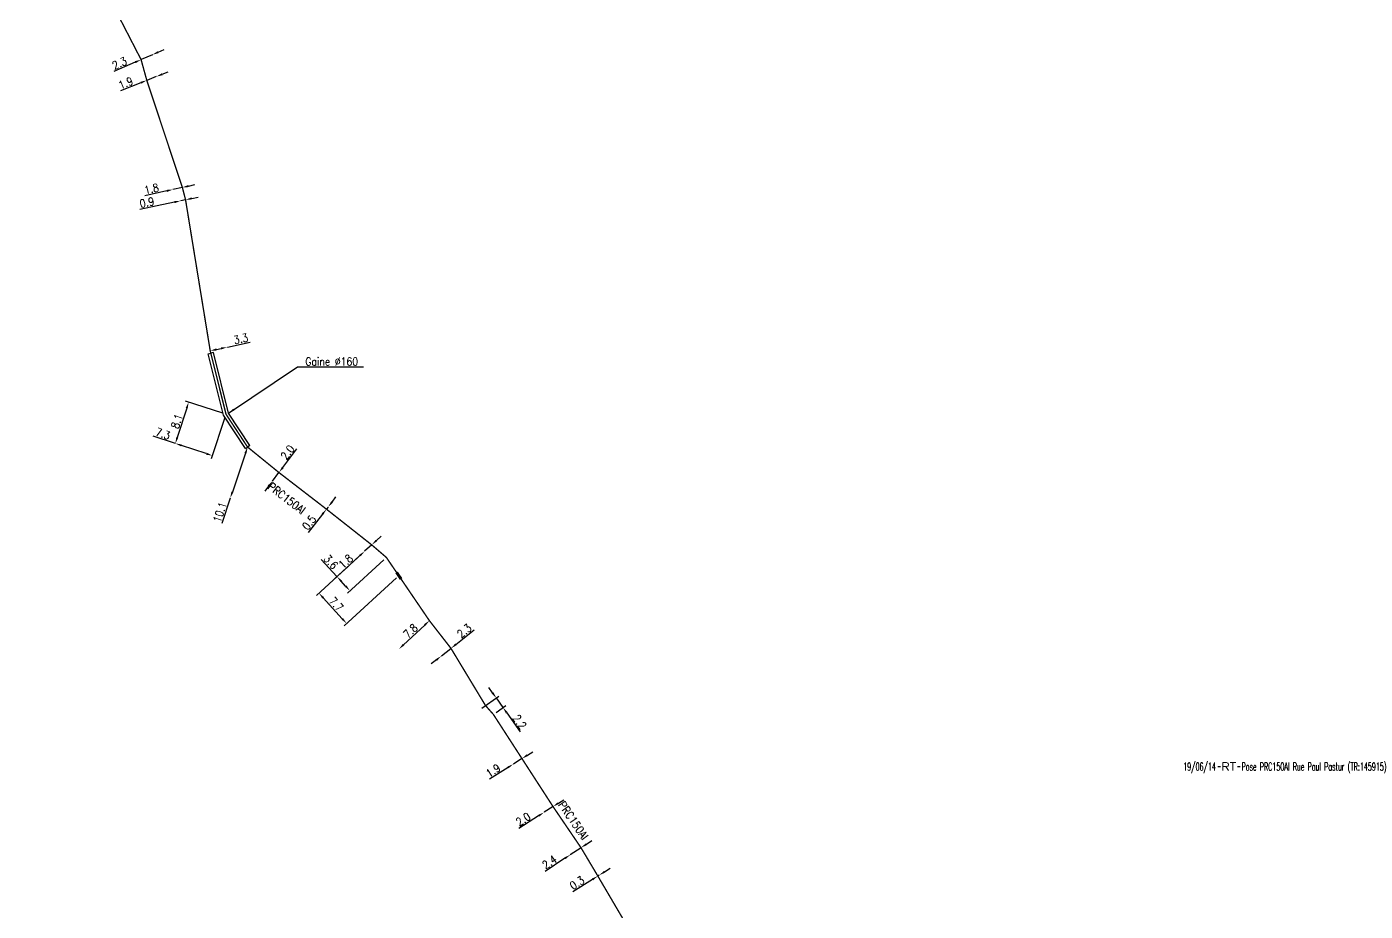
# Model space of a CAD drawing. Header units: millimetres. Extents: x 86000 to 86986, y 139260 to 140001.
# Drawn here: x 86735.1 to 86985.9, y 139459.1 to 139624.8 of the extents above; entities that cross this region are included whole.
import ezdxf
from ezdxf.enums import TextEntityAlignment as Align

# ---------------------------------------------------------------- set-up
doc = ezdxf.new("R2010")
doc.units = ezdxf.units.MM
doc.header["$PDMODE"] = 34
doc.layers.get('0').update_dxf_attribs({"linetype": 'CONTINUOUS'})
doc.layers.get('DEFPOINTS').update_dxf_attribs({"linetype": 'CONTINUOUS'})
for name, color, linetype in [('M_130', 3, 'M_ST_15'), ('M_300', 7, 'CONTINUOUS'), ('M_400', 7, 'CONTINUOUS'), ('M_910', 255, 'CONTINUOUS')]:
    doc.layers.add(name, color=color, linetype=linetype)
doc.styles.get("Standard").update_dxf_attribs({"font": 'romans.shx', "width": 0.85})
doc.linetypes.add('M_ST_15', pattern='A,5,-0.3,["XX",Standard,S=1,R=0,X=0,Y=-0.5],-2.5', length=7.8)
doc.dimstyles.get("Standard").update_dxf_attribs({"dimtxt": 1.5, "dimasz": 1.2, "dimexe": 0.625, "dimexo": 0.625, "dimgap": 0.25, "dimtad": 1, "dimdec": 1, "dimzin": 0, "dimdsep": 46, "dimtxsty": 'Standard', "dimcen": -0.5, "dimadec": 0, "dimazin": 0, "dimtfac": 1, "dimtdec": 1, "dimtmove": 0, "dimatfit": 3, "dimfxl": 1, "dimtolj": 1, "dimtzin": 0, "dimarcsym": 0})

# ---------------------------------------------------------------- blocks, each defined once
blk = doc.blocks.new('*D47')
at = {"layer": 'DEFPOINTS', "color": 0, "linetype": 'Continuous', "transparency": 16777216}
for p in [(86756.5, 139618.64), (86758.61, 139619.56), (86758.61, 139619.56)]:
    blk.add_point(p, dxfattribs=at)
at = {"layer": 'M_130', "color": 0, "linetype": 'Continuous', "lineweight": -2, "transparency": 16777216}
for p, q in [((86758.61, 139619.56), (86756.5, 139618.64)), ((86759.7, 139620.04), (86760.8, 139620.52)), ((86755.4, 139618.16), (86751.39, 139616.41))]:
    blk.add_line(p, q, dxfattribs=at)
at = {"layer": 'M_130', "color": 0, "linetype": 'Continuous', "transparency": 16777216}
for points in [[(86755.32, 139618.34), (86755.48, 139617.98), (86756.5, 139618.64)], [(86759.62, 139620.23), (86759.78, 139619.86), (86758.61, 139619.56)]]:
    blk.add_solid(points, dxfattribs=at)
at = {"layer": 'M_130', "color": 0, "linetype": 'Continuous', "transparency": 16777216, "insert": (86752.45, 139617.96), "char_height": 1.5, "attachment_point": 5, "rotation": 23.6208}
blk.add_mtext('\\A1;2.3', dxfattribs=at)
blk = doc.blocks.new('*D48')
at = {"layer": 'DEFPOINTS', "color": 0, "linetype": 'Continuous', "transparency": 16777216}
for p in [(86757.57, 139614.76), (86759.34, 139615.46), (86759.34, 139615.46)]:
    blk.add_point(p, dxfattribs=at)
at = {"layer": 'M_130', "color": 0, "linetype": 'Continuous', "lineweight": -2, "transparency": 16777216}
for p, q in [((86760.45, 139615.9), (86761.57, 139616.35)), ((86756.46, 139614.31), (86752.62, 139612.78)), ((86759.34, 139615.46), (86757.57, 139614.76))]:
    blk.add_line(p, q, dxfattribs=at)
at = {"layer": 'M_130', "color": 0, "linetype": 'Continuous', "transparency": 16777216}
for points in [[(86760.38, 139616.09), (86760.53, 139615.72), (86759.34, 139615.46)], [(86756.39, 139614.5), (86756.53, 139614.13), (86757.57, 139614.76)]]:
    blk.add_solid(points, dxfattribs=at)
at = {"layer": 'M_130', "color": 0, "linetype": 'Continuous', "transparency": 16777216, "insert": (86753.61, 139614.26), "char_height": 1.5, "attachment_point": 5, "rotation": 21.7276}
blk.add_mtext('\\A1;1.9', dxfattribs=at)
blk = doc.blocks.new('*D49')
at = {"layer": 'DEFPOINTS', "color": 0, "linetype": 'Continuous', "transparency": 16777216}
for p in [(86762.47, 139594.31), (86762.47, 139594.31), (86764.23, 139594.7)]:
    blk.add_point(p, dxfattribs=at)
at = {"layer": 'M_130', "color": 0, "linetype": 'Continuous', "lineweight": -2, "transparency": 16777216}
for p, q in [((86761.3, 139594.05), (86757.21, 139593.14)), ((86764.23, 139594.7), (86762.47, 139594.31)), ((86765.4, 139594.96), (86766.57, 139595.22))]:
    blk.add_line(p, q, dxfattribs=at)
at = {"layer": 'M_130', "color": 0, "linetype": 'Continuous', "transparency": 16777216}
for points in [[(86761.25, 139594.24), (86761.34, 139593.85), (86762.47, 139594.31)], [(86765.35, 139595.15), (86765.44, 139594.76), (86764.23, 139594.7)]]:
    blk.add_solid(points, dxfattribs=at)
at = {"layer": 'M_130', "color": 0, "linetype": 'Continuous', "transparency": 16777216, "insert": (86758.45, 139594.44), "char_height": 1.5, "attachment_point": 5, "rotation": 12.5256}
blk.add_mtext('\\A1;1.8', dxfattribs=at)
blk = doc.blocks.new('*D50')
at = {"layer": 'DEFPOINTS', "color": 0, "linetype": 'Continuous', "transparency": 16777216}
for p in [(86763.95, 139592.2), (86763.95, 139592.2), (86764.83, 139592.39)]:
    blk.add_point(p, dxfattribs=at)
at = {"layer": 'M_130', "color": 0, "linetype": 'Continuous', "lineweight": -2, "transparency": 16777216}
for p, q in [((86762.78, 139591.96), (86756.28, 139590.58)), ((86764.83, 139592.39), (86763.95, 139592.2)), ((86766.01, 139592.64), (86767.18, 139592.89))]:
    blk.add_line(p, q, dxfattribs=at)
at = {"layer": 'M_130', "color": 0, "linetype": 'Continuous', "transparency": 16777216}
for points in [[(86762.74, 139592.15), (86762.82, 139591.76), (86763.95, 139592.2)], [(86765.96, 139592.84), (86766.05, 139592.45), (86764.83, 139592.39)]]:
    blk.add_solid(points, dxfattribs=at)
at = {"layer": 'M_130', "color": 0, "linetype": 'Continuous', "transparency": 16777216, "insert": (86757.6, 139591.88), "char_height": 1.5, "attachment_point": 5, "rotation": 11.9927}
blk.add_mtext('\\A1;0.9', dxfattribs=at)
blk = doc.blocks.new('*D51')
at = {"layer": 'DEFPOINTS', "color": 0, "linetype": 'Continuous', "transparency": 16777216}
for p in [(86769.45, 139564.1), (86772.67, 139564.78), (86772.67, 139564.78)]:
    blk.add_point(p, dxfattribs=at)
at = {"layer": 'M_130', "color": 0, "linetype": 'Continuous', "lineweight": -2, "transparency": 16777216}
for p, q in [((86770.62, 139564.35), (86771.5, 139564.53)), ((86772.67, 139564.78), (86776.95, 139565.69))]:
    blk.add_line(p, q, dxfattribs=at)
at = {"layer": 'M_130', "color": 0, "linetype": 'Continuous', "transparency": 16777216}
for points in [[(86770.58, 139564.54), (86770.66, 139564.15), (86769.45, 139564.1)], [(86771.46, 139564.73), (86771.54, 139564.34), (86772.67, 139564.78)]]:
    blk.add_solid(points, dxfattribs=at)
at = {"layer": 'M_130', "color": 0, "linetype": 'Continuous', "transparency": 16777216, "insert": (86775.19, 139566.34), "char_height": 1.5, "attachment_point": 5, "rotation": 11.9927}
blk.add_mtext('\\A1;3.3', dxfattribs=at)
blk = doc.blocks.new('*D52')
at = {"layer": 'DEFPOINTS', "color": 0, "linetype": 'Continuous', "transparency": 16777216}
for p in [(86776.45, 139546.06), (86773.21, 139536.5), (86773.21, 139536.5)]:
    blk.add_point(p, dxfattribs=at)
at = {"layer": 'M_400', "color": 0, "linetype": 'Continuous', "lineweight": -2, "transparency": 16777216}
for p, q in [((86776.07, 139544.93), (86773.6, 139537.63)), ((86773.21, 139536.5), (86771.6, 139531.72))]:
    blk.add_line(p, q, dxfattribs=at)
at = {"layer": 'M_400', "color": 0, "linetype": 'Continuous', "transparency": 16777216}
for points in [[(86775.88, 139544.99), (86776.26, 139544.86), (86776.45, 139546.06)], [(86773.41, 139537.7), (86773.79, 139537.57), (86773.21, 139536.5)]]:
    blk.add_solid(points, dxfattribs=at)
at = {"layer": 'M_400', "color": 0, "linetype": 'Continuous', "transparency": 16777216, "insert": (86771.27, 139533.86), "char_height": 1.5, "attachment_point": 5, "rotation": 71.2952}
blk.add_mtext('\\A1;10.1', dxfattribs=at)
blk = doc.blocks.new('*D53')
at = {"layer": 'DEFPOINTS', "color": 0, "linetype": 'Continuous', "transparency": 16777216}
for p in [(86772.41, 139552.21), (86762.92, 139546.73), (86762.92, 139546.73)]:
    blk.add_point(p, dxfattribs=at)
at = {"layer": 'M_130', "color": 0, "linetype": 'Continuous', "lineweight": -2, "transparency": 16777216}
for p, q in [((86772.22, 139551.61), (86769.66, 139543.85)), ((86762.92, 139546.73), (86758.77, 139548.1)), ((86768.71, 139544.82), (86764.06, 139546.36))]:
    blk.add_line(p, q, dxfattribs=at)
at = {"layer": 'M_130', "color": 0, "linetype": 'Continuous', "transparency": 16777216}
for points in [[(86764.12, 139546.55), (86764, 139546.17), (86762.92, 139546.73)], [(86768.78, 139545.01), (86768.65, 139544.63), (86769.85, 139544.45)]]:
    blk.add_solid(points, dxfattribs=at)
at = {"layer": 'M_130', "color": 0, "linetype": 'Continuous', "transparency": 16777216, "insert": (86760.59, 139548.55), "char_height": 1.5, "attachment_point": 5, "rotation": 341.7621}
blk.add_mtext('\\A1;7.3', dxfattribs=at)
blk = doc.blocks.new('*D54')
at = {"layer": 'DEFPOINTS', "color": 0, "linetype": 'Continuous', "transparency": 16777216}
for p in [(86772.41, 139552.21), (86762.92, 139546.73), (86762.92, 139546.73)]:
    blk.add_point(p, dxfattribs=at)
at = {"layer": 'M_130', "color": 0, "linetype": 'Continuous', "lineweight": -2, "transparency": 16777216}
for p, q in [((86765.04, 139553.32), (86763.29, 139547.87)), ((86771.82, 139552.4), (86764.81, 139554.65))]:
    blk.add_line(p, q, dxfattribs=at)
at = {"layer": 'M_130', "color": 0, "linetype": 'Continuous', "transparency": 16777216}
for points in [[(86764.85, 139553.38), (86765.23, 139553.26), (86765.41, 139554.46)], [(86763.1, 139547.93), (86763.48, 139547.81), (86762.92, 139546.73)]]:
    blk.add_solid(points, dxfattribs=at)
at = {"layer": 'M_130', "color": 0, "linetype": 'Continuous', "transparency": 16777216, "insert": (86763.21, 139550.89), "char_height": 1.5, "attachment_point": 5, "rotation": 72.1533}
blk.add_mtext('\\A1;8.1', dxfattribs=at)
blk = doc.blocks.new('*D55')
at = {"layer": 'DEFPOINTS', "color": 0, "linetype": 'Continuous', "transparency": 16777216}
for p in [(86782.33, 139541.28), (86781.12, 139539.69), (86781.12, 139539.69)]:
    blk.add_point(p, dxfattribs=at)
at = {"layer": 'M_130', "color": 0, "linetype": 'Continuous', "lineweight": -2, "transparency": 16777216}
for p, q in [((86783.06, 139542.23), (86785.7, 139545.71)), ((86781.12, 139539.69), (86782.33, 139541.28)), ((86780.39, 139538.73), (86779.67, 139537.78))]:
    blk.add_line(p, q, dxfattribs=at)
at = {"layer": 'M_130', "color": 0, "linetype": 'Continuous', "transparency": 16777216}
for points in [[(86782.9, 139542.36), (86783.21, 139542.11), (86782.33, 139541.28)], [(86780.23, 139538.85), (86780.55, 139538.61), (86781.12, 139539.69)]]:
    blk.add_solid(points, dxfattribs=at)
at = {"layer": 'M_130', "color": 0, "linetype": 'Continuous', "transparency": 16777216, "insert": (86783.95, 139545.06), "char_height": 1.5, "attachment_point": 5, "rotation": 52.7552}
blk.add_mtext('\\A1;2.0', dxfattribs=at)
blk = doc.blocks.new('*D56')
at = {"layer": 'DEFPOINTS', "color": 0, "linetype": 'Continuous', "transparency": 16777216}
for p in [(86791.23, 139534.42), (86791.54, 139534.81), (86791.54, 139534.81)]:
    blk.add_point(p, dxfattribs=at)
at = {"layer": 'M_130', "color": 0, "linetype": 'Continuous', "lineweight": -2, "transparency": 16777216}
for p, q in [((86792.28, 139535.76), (86793.01, 139536.7)), ((86790.49, 139533.47), (86787.8, 139530.03)), ((86791.54, 139534.81), (86791.23, 139534.42))]:
    blk.add_line(p, q, dxfattribs=at)
at = {"layer": 'M_130', "color": 0, "linetype": 'Continuous', "transparency": 16777216}
for points in [[(86792.12, 139535.88), (86792.43, 139535.64), (86791.54, 139534.81)], [(86790.33, 139533.6), (86790.65, 139533.35), (86791.23, 139534.42)]]:
    blk.add_solid(points, dxfattribs=at)
at = {"layer": 'M_130', "color": 0, "linetype": 'Continuous', "transparency": 16777216, "insert": (86787.99, 139531.89), "char_height": 1.5, "attachment_point": 5, "rotation": 51.9951}
blk.add_mtext('\\A1;0.5', dxfattribs=at)
blk = doc.blocks.new('*D57')
at = {"layer": 'DEFPOINTS', "color": 0, "linetype": 'Continuous', "transparency": 16777216}
for p in [(86798.38, 139526.52), (86798.38, 139526.52), (86799.71, 139527.73)]:
    blk.add_point(p, dxfattribs=at)
at = {"layer": 'M_130', "color": 0, "linetype": 'Continuous', "lineweight": -2, "transparency": 16777216}
for p, q in [((86800.6, 139528.54), (86801.48, 139529.35)), ((86797.5, 139525.71), (86794.4, 139522.88)), ((86799.71, 139527.73), (86798.38, 139526.52))]:
    blk.add_line(p, q, dxfattribs=at)
at = {"layer": 'M_130', "color": 0, "linetype": 'Continuous', "transparency": 16777216}
for points in [[(86800.46, 139528.69), (86800.73, 139528.4), (86799.71, 139527.73)], [(86797.36, 139525.86), (86797.63, 139525.56), (86798.38, 139526.52)]]:
    blk.add_solid(points, dxfattribs=at)
at = {"layer": 'M_130', "color": 0, "linetype": 'Continuous', "transparency": 16777216, "insert": (86794.83, 139524.63), "char_height": 1.5, "attachment_point": 5, "rotation": 42.4297}
blk.add_mtext('\\A1;1.8', dxfattribs=at)
blk = doc.blocks.new('*D58')
at = {"layer": 'DEFPOINTS', "color": 0, "linetype": 'Continuous', "transparency": 16777216}
for p in [(86798.38, 139526.52), (86802.46, 139525.37), (86793.2, 139521.79)]:
    blk.add_point(p, dxfattribs=at)
at = {"layer": 'M_130', "color": 0, "linetype": 'Continuous', "lineweight": -2, "transparency": 16777216}
for p, q in [((86797.92, 139526.1), (86792.74, 139521.37)), ((86793.2, 139521.79), (86790.26, 139525.01)), ((86802, 139524.95), (86795.17, 139518.71)), ((86794.82, 139520.02), (86794.01, 139520.9))]:
    blk.add_line(p, q, dxfattribs=at)
at = {"layer": 'M_130', "color": 0, "linetype": 'Continuous', "transparency": 16777216}
for points in [[(86794.16, 139521.04), (86793.87, 139520.77), (86793.2, 139521.79)], [(86794.97, 139520.15), (86794.68, 139519.88), (86795.63, 139519.13)]]:
    blk.add_solid(points, dxfattribs=at)
at = {"layer": 'M_130', "color": 0, "linetype": 'Continuous', "transparency": 16777216, "insert": (86792.06, 139524.52), "char_height": 1.5, "attachment_point": 5, "rotation": 312.4297}
blk.add_mtext('\\A1;3.6', dxfattribs=at)
blk = doc.blocks.new('*D59')
at = {"layer": 'DEFPOINTS', "color": 0, "linetype": 'Continuous', "transparency": 16777216}
for p in [(86798.38, 139526.52), (86804.79, 139521.95), (86789.81, 139518.69)]:
    blk.add_point(p, dxfattribs=at)
at = {"layer": 'M_300', "color": 0, "linetype": 'Continuous', "lineweight": -2, "transparency": 16777216}
for p, q in [((86797.92, 139526.1), (86789.35, 139518.26)), ((86804.33, 139521.53), (86794.55, 139512.58)), ((86794.2, 139513.89), (86790.62, 139517.8))]:
    blk.add_line(p, q, dxfattribs=at)
at = {"layer": 'M_300', "color": 0, "linetype": 'Continuous', "transparency": 16777216}
for points in [[(86790.77, 139517.94), (86790.47, 139517.67), (86789.81, 139518.69)], [(86794.34, 139514.02), (86794.05, 139513.75), (86795.01, 139513)]]:
    blk.add_solid(points, dxfattribs=at)
at = {"layer": 'M_300', "color": 0, "linetype": 'Continuous', "transparency": 16777216, "insert": (86793.07, 139516.6), "char_height": 1.5, "attachment_point": 5, "rotation": 312.4297}
blk.add_mtext('\\A1;7.7', dxfattribs=at)
blk = doc.blocks.new('*D60')
at = {"layer": 'DEFPOINTS', "color": 0, "linetype": 'Continuous', "transparency": 16777216}
for p in [(86810.52, 139513.53), (86804.81, 139508.21), (86804.81, 139508.21)]:
    blk.add_point(p, dxfattribs=at)
at = {"layer": 'M_130', "color": 0, "linetype": 'Continuous', "lineweight": -2, "transparency": 16777216}
blk.add_line((86809.64, 139512.71), (86805.69, 139509.03), dxfattribs=at)
at = {"layer": 'M_130', "color": 0, "linetype": 'Continuous', "transparency": 16777216}
for points in [[(86809.5, 139512.86), (86809.78, 139512.56), (86810.52, 139513.53)], [(86805.55, 139509.18), (86805.83, 139508.88), (86804.81, 139508.21)]]:
    blk.add_solid(points, dxfattribs=at)
at = {"layer": 'M_130', "color": 0, "linetype": 'Continuous', "transparency": 16777216, "insert": (86806.98, 139511.6), "char_height": 1.5, "attachment_point": 5, "rotation": 42.9668}
blk.add_mtext('\\A1;7.8', dxfattribs=at)
blk = doc.blocks.new('*D61')
at = {"layer": 'DEFPOINTS', "color": 0, "linetype": 'Continuous', "transparency": 16777216}
for p in [(86814.56, 139508.34), (86812.76, 139506.91), (86812.76, 139506.91)]:
    blk.add_point(p, dxfattribs=at)
at = {"layer": 'M_130', "color": 0, "linetype": 'Continuous', "lineweight": -2, "transparency": 16777216}
for p, q in [((86815.5, 139509.09), (86818.92, 139511.81)), ((86812.76, 139506.91), (86814.56, 139508.34)), ((86811.82, 139506.16), (86810.88, 139505.42))]:
    blk.add_line(p, q, dxfattribs=at)
at = {"layer": 'M_130', "color": 0, "linetype": 'Continuous', "transparency": 16777216}
for points in [[(86815.38, 139509.25), (86815.62, 139508.93), (86814.56, 139508.34)], [(86811.7, 139506.32), (86811.95, 139506.01), (86812.76, 139506.91)]]:
    blk.add_solid(points, dxfattribs=at)
at = {"layer": 'M_130', "color": 0, "linetype": 'Continuous', "transparency": 16777216, "insert": (86817.06, 139511.61), "char_height": 1.5, "attachment_point": 5, "rotation": 38.5141}
blk.add_mtext('\\A1;2.3', dxfattribs=at)
blk = doc.blocks.new('*D62')
at = {"layer": 'DEFPOINTS', "color": 0, "linetype": 'Continuous', "transparency": 16777216}
for p in [(86823.04, 139499.04), (86819.81, 139496.77), (86822.5, 139495.97)]:
    blk.add_point(p, dxfattribs=at)
at = {"layer": 'M_130', "color": 0, "linetype": 'Continuous', "lineweight": -2, "transparency": 16777216}
for p, q in [((86822.35, 139500.03), (86821.66, 139501.01)), ((86820.33, 139497.13), (86823.56, 139499.4)), ((86823.04, 139499.04), (86824.31, 139497.25)), ((86823.01, 139496.33), (86824.82, 139497.61)), ((86825, 139496.26), (86827.52, 139492.69))]:
    blk.add_line(p, q, dxfattribs=at)
at = {"layer": 'M_130', "color": 0, "linetype": 'Continuous', "transparency": 16777216}
for points in [[(86822.52, 139500.14), (86822.19, 139499.91), (86823.04, 139499.04)], [(86825.16, 139496.38), (86824.84, 139496.15), (86824.31, 139497.25)]]:
    blk.add_solid(points, dxfattribs=at)
at = {"layer": 'M_130', "color": 0, "linetype": 'Continuous', "transparency": 16777216, "insert": (86827.42, 139494.56), "char_height": 1.5, "attachment_point": 5, "rotation": 305.1403}
blk.add_mtext('\\A1;2.2', dxfattribs=at)
blk = doc.blocks.new('*D63')
at = {"layer": 'DEFPOINTS', "color": 0, "linetype": 'Continuous', "transparency": 16777216}
for p in [(86826.26, 139486.67), (86826.26, 139486.67), (86827.86, 139487.69)]:
    blk.add_point(p, dxfattribs=at)
at = {"layer": 'M_130', "color": 0, "linetype": 'Continuous', "lineweight": -2, "transparency": 16777216}
for p, q in [((86828.88, 139488.33), (86829.89, 139488.97)), ((86825.25, 139486.02), (86821.76, 139483.81)), ((86827.86, 139487.69), (86826.26, 139486.67))]:
    blk.add_line(p, q, dxfattribs=at)
at = {"layer": 'M_130', "color": 0, "linetype": 'Continuous', "transparency": 16777216}
for points in [[(86828.77, 139488.5), (86828.98, 139488.16), (86827.86, 139487.69)], [(86825.14, 139486.19), (86825.35, 139485.86), (86826.26, 139486.67)]]:
    blk.add_solid(points, dxfattribs=at)
at = {"layer": 'M_130', "color": 0, "linetype": 'Continuous', "transparency": 16777216, "insert": (86822.46, 139485.44), "char_height": 1.5, "attachment_point": 5, "rotation": 32.3956}
blk.add_mtext('\\A1;1.9', dxfattribs=at)
blk = doc.blocks.new('*D64')
at = {"layer": 'DEFPOINTS', "color": 0, "linetype": 'Continuous', "transparency": 16777216}
for p in [(86833.68, 139478.7), (86832, 139477.62), (86832, 139477.62)]:
    blk.add_point(p, dxfattribs=at)
at = {"layer": 'M_130', "color": 0, "linetype": 'Continuous', "lineweight": -2, "transparency": 16777216}
for p, q in [((86833.68, 139478.7), (86832, 139477.62)), ((86834.69, 139479.34), (86835.7, 139479.99)), ((86830.99, 139476.97), (86827.3, 139474.62))]:
    blk.add_line(p, q, dxfattribs=at)
at = {"layer": 'M_130', "color": 0, "linetype": 'Continuous', "transparency": 16777216}
for points in [[(86834.59, 139479.51), (86834.8, 139479.17), (86833.68, 139478.7)], [(86830.88, 139477.14), (86831.09, 139476.8), (86832, 139477.62)]]:
    blk.add_solid(points, dxfattribs=at)
at = {"layer": 'M_130', "color": 0, "linetype": 'Continuous', "transparency": 16777216, "insert": (86828.1, 139476.31), "char_height": 1.5, "attachment_point": 5, "rotation": 32.5939}
blk.add_mtext('\\A1;2.0', dxfattribs=at)
blk = doc.blocks.new('*D65')
at = {"layer": 'DEFPOINTS', "color": 0, "linetype": 'Continuous', "transparency": 16777216}
for p in [(86838.93, 139470.98), (86836.92, 139469.66), (86836.92, 139469.66)]:
    blk.add_point(p, dxfattribs=at)
at = {"layer": 'M_130', "color": 0, "linetype": 'Continuous', "lineweight": -2, "transparency": 16777216}
for p, q in [((86838.93, 139470.98), (86836.92, 139469.66)), ((86839.93, 139471.65), (86840.93, 139472.31)), ((86835.92, 139469), (86832.22, 139466.56))]:
    blk.add_line(p, q, dxfattribs=at)
at = {"layer": 'M_130', "color": 0, "linetype": 'Continuous', "transparency": 16777216}
for points in [[(86839.82, 139471.81), (86840.04, 139471.48), (86838.93, 139470.98)], [(86835.81, 139469.17), (86836.03, 139468.83), (86836.92, 139469.66)]]:
    blk.add_solid(points, dxfattribs=at)
at = {"layer": 'M_130', "color": 0, "linetype": 'Continuous', "transparency": 16777216, "insert": (86833.02, 139468.29), "char_height": 1.5, "attachment_point": 5, "rotation": 33.4228}
blk.add_mtext('\\A1;2.4', dxfattribs=at)
blk = doc.blocks.new('*D66')
at = {"layer": 'DEFPOINTS', "color": 0, "linetype": 'Continuous', "transparency": 16777216}
for p in [(86842.08, 139465.68), (86842.34, 139465.84), (86842.34, 139465.84)]:
    blk.add_point(p, dxfattribs=at)
at = {"layer": 'M_130', "color": 0, "linetype": 'Continuous', "lineweight": -2, "transparency": 16777216}
for p, q in [((86842.34, 139465.84), (86842.08, 139465.68)), ((86843.35, 139466.48), (86844.36, 139467.13)), ((86841.07, 139465.04), (86837.38, 139462.7))]:
    blk.add_line(p, q, dxfattribs=at)
at = {"layer": 'M_130', "color": 0, "linetype": 'Continuous', "transparency": 16777216}
for points in [[(86840.96, 139465.21), (86841.18, 139464.87), (86842.08, 139465.68)], [(86843.24, 139466.65), (86843.46, 139466.32), (86842.34, 139465.84)]]:
    blk.add_solid(points, dxfattribs=at)
at = {"layer": 'M_130', "color": 0, "linetype": 'Continuous', "transparency": 16777216, "insert": (86838.18, 139464.39), "char_height": 1.5, "attachment_point": 5, "rotation": 32.3784}
blk.add_mtext('\\A1;0.3', dxfattribs=at)
blk = doc.blocks.new('M_300_03')
at = {"color": 0, "linetype": 'Continuous'}
blk.add_solid([(-1, 0.75), (-1, 0), (1, 0.75), (1, 0)], dxfattribs=at)
at = {"color": 0, "linetype": 'Continuous', "width": 0.75, "flags": 3}
for tag, p in [('DEF_COUP', (0, -7.125)), ('DEF_LEG', (0, -4.625)), ('DEF_TYPE', (0, -9.625))]:
    blk.add_attdef(tag, text='', height=1.2, dxfattribs=at).set_placement(p, align=Align.MIDDLE)
blk = doc.blocks.new('GIS_MODF')
at = {"color": 0, "linetype": 'Continuous', "flags": 128}
for points in [[(-2.18, -0.01), (-1.68, -0.01)], [(1.52, -0.01), (2.02, -0.01)]]:
    blk.add_lwpolyline(points, dxfattribs=at)
at = {"color": 0, "linetype": 'Continuous', "width": 0.5}
blk.add_attdef('DATE', text='', height=1.5, dxfattribs=at).set_placement((-2.5, -0.8), align=Align.RIGHT)
at = {"color": 0, "linetype": 'Continuous', "width": 1.771291}
blk.add_attdef('USER', text='', height=1.5, dxfattribs=at).set_placement((-1.51, -0.8), (1.28, -0.8), align=Align.FIT)
at = {"color": 0, "linetype": 'Continuous', "width": 0.5}
blk.add_attdef('DESC', (2.29, -0.8), '', height=1.5, dxfattribs=at)

msp = doc.modelspace()

# ---------------------------------------------------------------- linework, layer by layer
at = {"layer": 'M_130', "flags": 128}
msp.add_lwpolyline([(86793.48, 139690.03, 0.25, 0.25, 0), (86788.98, 139691.75, 0.25, 0.25, 0.333169), (86788.69, 139691.67, 0.25, 0.25, 0), (86787.33, 139689.09, 0.25, 0.25, 0), (86784.99, 139686.59, 0.25, 0.25, 0), (86779.63, 139682.79, 0.25, 0.25, 0), (86776.17, 139681.32, 0.25, 0.25, 0), (86771.16, 139678.69, 0.25, 0.25, 0), (86744.98, 139665.22, 0.25, 0.25, 0), (86737, 139661.11, 0.25, 0.25, 0), (86735.34, 139660.28, 0.25, 0.25, 0.427164), (86735.24, 139659.94, 0.25, 0.25, 0), (86736.94, 139656.86, 0.25, 0.25, 0), (86742.26, 139647.24, 0.25, 0.25, 0), (86748.17, 139634.78, 0.25, 0.25, 0), (86756.5, 139618.64, 0.25, 0.25, 0), (86757.57, 139614.76, 0.25, 0.25, 0), (86764.23, 139594.7, 0.25, 0.25, 0), (86764.83, 139592.39, 0.25, 0.25, 0), (86769.45, 139564.1, 0.25, 0.25, 0), (86772.41, 139552.21, 0.25, 0.25, 0), (86776.45, 139546.06, 0.25, 0.25, 0), (86782.33, 139541.28, 0.25, 0.25, 0), (86791.23, 139534.42, 0.25, 0.25, 0), (86799.71, 139527.73, 0.25, 0.25, 0), (86802.46, 139525.37, 0.25, 0.25, 0), (86810.52, 139513.53, 0.25, 0.25, 0), (86814.56, 139508.34, 0.25, 0.25, 0), (86821.03, 139497.63, 0.25, 0.25, 0), (86822.5, 139495.97, 0.25, 0.25, 0), (86827.86, 139487.69, 0.25, 0.25, 0), (86833.68, 139478.7, 0.25, 0.25, 0), (86838.93, 139470.98, 0.25, 0.25, 0), (86842.08, 139465.68, 0.25, 0.25, 0), (86848.13, 139455.38, 0.25, 0.25, 0), (86849.08, 139452.51, 0.25, 0.25, 0), (86848.57, 139448.77, 0.25, 0.25, 0), (86847.84, 139448.38, 0, 0, 0)], format="xyseb", dxfattribs=at)
at = {"layer": 'M_400', "color": 7, "linetype": 'CONTINUOUS'}
for p, q in [((86769.07, 139563.52), (86769.56, 139563.64)), ((86771.95, 139552), (86769.07, 139563.52)), ((86770.05, 139563.76), (86769.56, 139563.64)), ((86772.88, 139552.41), (86770.05, 139563.76)), ((86776.04, 139545.79), (86771.95, 139552)), ((86776.87, 139546.34), (86772.88, 139552.41)), ((86776.04, 139545.79), (86776.45, 139546.06)), ((86776.87, 139546.34), (86776.45, 139546.06))]:
    msp.add_line(p, q, dxfattribs=at)

# ---------------------------------------------------------------- block references
at = {"layer": 'M_300', "xscale": 0.7499999999999999, "yscale": 0.7499999999999999, "zscale": 0.7499999999999999, "rotation": 304.2169097231414}
msp.add_blockref('M_300_03', (86804.56, 139521.79), dxfattribs=at)
at = {"layer": 'M_910'}
ref = msp.add_blockref('GIS_MODF', (86960.4, 139486.22), dxfattribs=at)
ref.add_attrib('DATE', '19/06/14', dxfattribs={"layer": '0', "color": 0, "linetype": 'Continuous', "height": 1.5, "width": 0.5}).set_placement((86957.9, 139485.43), align=Align.RIGHT)
ref.add_attrib('USER', 'RT', dxfattribs={"layer": '0', "color": 0, "linetype": 'Continuous', "height": 1.5, "width": 1.082456}).set_placement((86958.9, 139485.43), (86961.68, 139485.43), align=Align.FIT)
ref.add_attrib('DESC', 'Pose PRC150Al Rue Paul Pastur (TR:145915)', (86962.69, 139485.43), dxfattribs={"layer": '0', "color": 0, "linetype": 'Continuous', "height": 1.5, "width": 0.5})

# ---------------------------------------------------------------- texts
at = {"layer": 'M_130', "linetype": 'Continuous', "width": 0.85}
for rotation, p in [(322.3738, (86780.1, 139538.35)), (304.2135, (86834.6, 139479.04))]:
    msp.add_text('PRC150Al', height=1.5, rotation=rotation, dxfattribs=at).set_placement(p)
at = {"layer": 'M_400', "linetype": 'Continuous', "insert": (86787.28, 139561.33), "char_height": 1.5, "attachment_point": 7}
msp.add_mtext('\\A1;Gaine %%C160', dxfattribs=at)

# ---------------------------------------------------------------- dimensions: what is measured, and where the dimension line sits
at = {"layer": 'M_130', "linetype": 'Continuous'}
for base, p1, p2, angle, picture, middle in [((86758.61, 139619.56), (86756.5, 139618.64), (86758.61, 139619.56), 203.6208, '*D47', (86752.85, 139617.04)), ((86759.34, 139615.46), (86757.57, 139614.76), (86759.34, 139615.46), 201.7276, '*D48', (86753.98, 139613.33)), ((86762.47, 139594.31), (86764.23, 139594.7), (86762.47, 139594.31), 12.5256, '*D49', (86758.67, 139593.46)), ((86763.95, 139592.2), (86764.83, 139592.39), (86763.95, 139592.2), 11.9927, '*D50', (86757.8, 139590.9)), ((86772.67, 139564.78), (86769.45, 139564.1), (86772.67, 139564.78), 191.9927, '*D51', (86775.4, 139565.36)), ((86762.92, 139546.73), (86772.41, 139552.21), (86762.92, 139546.73), 72.1533, '*D54', (86764.16, 139550.59)), ((86762.92, 139546.73), (86772.41, 139552.21), (86762.92, 139546.73), 341.7621, '*D53', (86760.28, 139547.6)), ((86781.12, 139539.69), (86782.33, 139541.28), (86781.12, 139539.69), 52.7552, '*D55', (86784.74, 139544.45)), ((86791.54, 139534.81), (86791.23, 139534.42), (86791.54, 139534.81), 231.9951, '*D56', (86788.77, 139531.28)), ((86798.38, 139526.52), (86799.71, 139527.73), (86798.38, 139526.52), 42.4297, '*D57', (86795.51, 139523.89)), ((86793.2, 139521.79), (86802.46, 139525.37), (86798.38, 139526.52), 312.4297, '*D58', (86791.33, 139523.84)), ((86804.81, 139508.21), (86810.52, 139513.53), (86804.81, 139508.21), 42.9668, '*D60', (86807.67, 139510.87)), ((86812.76, 139506.91), (86814.56, 139508.34), (86812.76, 139506.91), 38.5141, '*D61', (86817.68, 139510.82)), ((86823.04, 139499.04), (86822.5, 139495.97), (86819.81, 139496.77), 305.1403, '*D62', (86826.6, 139493.99)), ((86826.26, 139486.67), (86827.86, 139487.69), (86826.26, 139486.67), 32.3956, '*D63', (86823, 139484.6)), ((86832, 139477.62), (86833.68, 139478.7), (86832, 139477.62), 32.5939, '*D64', (86828.64, 139475.47)), ((86836.92, 139469.66), (86838.93, 139470.98), (86836.92, 139469.66), 33.4228, '*D65', (86833.57, 139467.45)), ((86842.34, 139465.84), (86842.08, 139465.68), (86842.34, 139465.84), 212.3784, '*D66', (86838.72, 139463.55))]:
    dim = msp.add_linear_dim(base=base, p1=p1, p2=p2, angle=angle, dimstyle='Standard', dxfattribs=at)
    dim.commit()
    dim.dimension.update_dxf_attribs({"geometry": picture, "text_midpoint": middle, "dimtype": 160})
at = {"layer": 'M_300', "linetype": 'Continuous'}
dim = msp.add_linear_dim(base=(86789.81, 139518.69), p1=(86804.79, 139521.95), p2=(86798.38, 139526.52), angle=312.4297, dimstyle='Standard', dxfattribs=at)
dim.commit()
dim.dimension.update_dxf_attribs({"geometry": '*D59', "text_midpoint": (86792.33, 139515.93), "dimtype": 160})
at = {"layer": 'M_400', "linetype": 'Continuous'}
dim = msp.add_linear_dim(base=(86773.21, 139536.5), p1=(86776.45, 139546.06), p2=(86773.21, 139536.5), angle=71.2952, dimstyle='Standard', dxfattribs=at)
dim.commit()
dim.dimension.update_dxf_attribs({"geometry": '*D52', "text_midpoint": (86772.21, 139533.54), "dimtype": 160})

# ---------------------------------------------------------------- leaders
at = {"layer": 'M_400', "linetype": 'Continuous', "annotation_type": 0, "has_hookline": 1, "hookline_direction": 0, "text_width": 10.87}
msp.add_leader([(86772.88, 139552.41), (86785.83, 139561.08), (86787.03, 139561.08)], dimstyle='Standard', dxfattribs=at)

doc.saveas('drawing.dxf')
